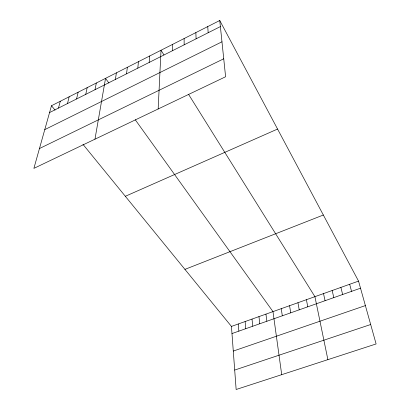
<?xml version="1.0" encoding="UTF-8"?>
<svg xmlns="http://www.w3.org/2000/svg" width="410" height="410" viewBox="0 0 410 410"><rect width="100%" height="100%" fill="white"/><g stroke="black" fill="none" stroke-linecap="round" stroke-linejoin="round"><path stroke-width="0.61" d="M172.369 50.758L172.497 44.434M158.157 108.983L161.022 50.245L163.969 54.966M149.184 62.428L149.671 55.996M137.791 68.162L138.452 61.674M126.526 73.831L127.356 67.296M115.389 79.438L116.384 72.852M94.966 139.18L105.534 78.351L108.881 83.01M95.023 89.687L96.309 83.02M85.757 94.356L87.176 87.648M76.578 98.974L78.125 92.23M67.486 103.551L69.162 96.77M58.476 108.086L60.28 101.265M51.481 105.724L33.886 168.372L225.602 76.752L219.755 20.5L51.481 105.724L55.048 110.1M49.554 112.576L220.39 26.588M44.767 129.627L221.969 41.799M39.457 148.543L223.737 58.799M125.332 196.287L277.565 129.058M184.93 269.375L323.341 215.019M231.45 326.421L358.54 281.116L376.113 343.954L236.145 389.5L231.45 326.421L82.969 144.34M231.983 333.561L360.518 288.194M233.285 351.068L365.382 305.583M234.699 370.061L370.676 324.515M135.264 119.761L272.983 311.61L281.711 374.673M188.533 94.3L314.916 296.666L327.887 359.647M219.755 20.5L358.54 281.116M349.674 284.273L351.549 291.361M340.879 287.41L342.652 294.503M332.156 290.521L333.822 297.619M323.505 293.606L325.068 300.709M306.398 299.7L307.766 306.813M297.947 302.713L299.218 309.832M289.562 305.701L290.736 312.825M281.239 308.668L282.321 315.797M265.946 314.121L266.854 321.255M258.956 316.612L259.786 323.746M252.012 319.088L252.765 326.227M245.113 321.548L245.79 328.687M238.256 323.992L238.866 331.131M207.737 26.588L208.172 32.739M195.857 32.605L196.098 38.817M184.111 38.55L184.162 44.823"/></g></svg>
